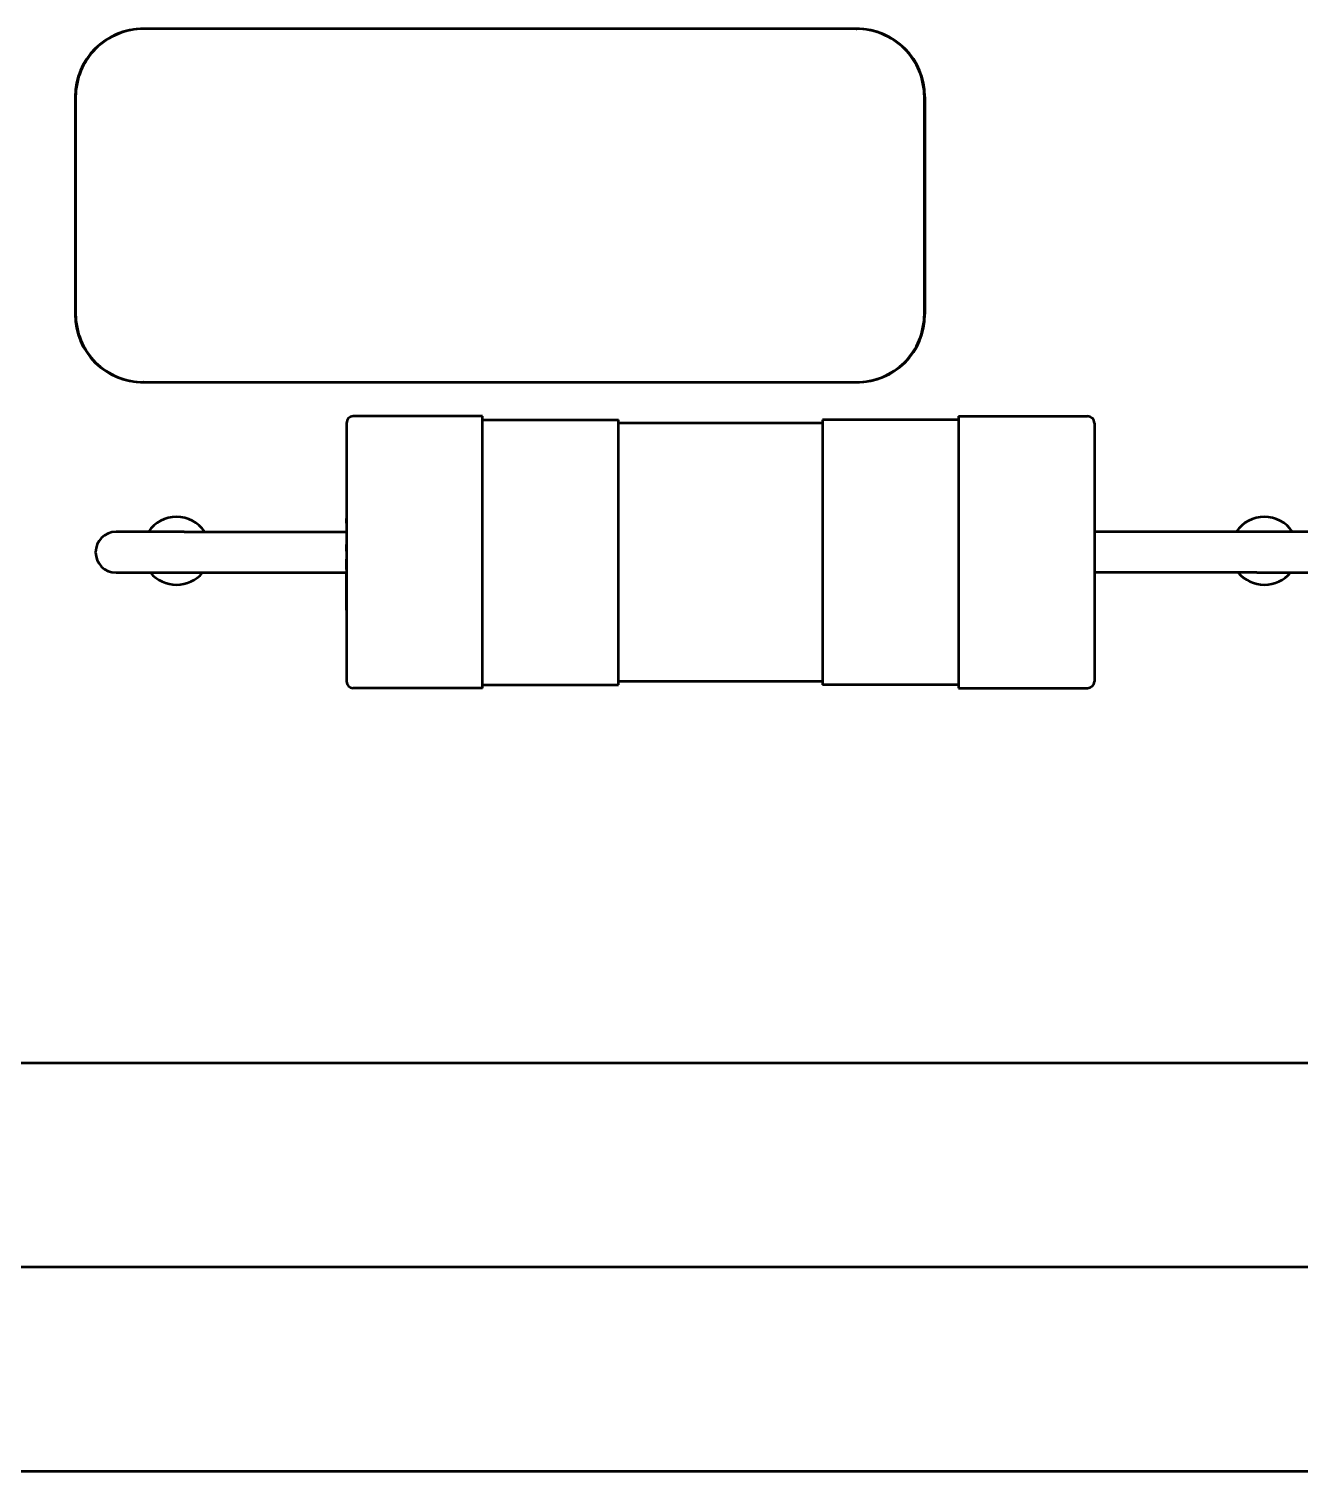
# Model space of a CAD drawing. Header units: millimetres. Extents: x -86 to 841, y -58 to 594.
# Drawn here: x 502.96 to 521.65, y 205.62 to 226.84 of the extents above; entities that cross this region are included whole.
import ezdxf

# ---------------------------------------------------------------- set-up
doc = ezdxf.new("R2010")
doc.units = ezdxf.units.MM
doc.layers.add('Visible (ISO)', color=7, linetype='Continuous', lineweight=50)

msp = doc.modelspace()

# ---------------------------------------------------------------- linework, layer by layer
at = {"layer": 'Visible (ISO)'}
for p, q in [((504.644, 226.841), (504.636, 226.841)), ((515.126, 226.841), (504.646, 226.841)), ((515.125, 226.841), (515.136, 226.841)), ((503.636, 225.841), (503.636, 222.641)), ((503.644, 225.841), (503.644, 222.641)), ((516.127, 222.641), (516.127, 225.841)), ((516.136, 225.841), (516.136, 222.641)), ((504.64, 221.641), (504.636, 221.641)), ((504.646, 221.641), (515.126, 221.641)), ((515.124, 221.641), (515.136, 221.641)), ((509.628, 221.14), (507.728, 221.14)), ((509.628, 217.14), (509.628, 221.14)), ((516.628, 221.14), (516.628, 217.14)), ((516.628, 221.14), (518.528, 221.14)), ((507.628, 221.04), (507.628, 217.24)), ((509.628, 221.09), (511.628, 221.09)), ((511.628, 217.19), (511.628, 221.09)), ((514.628, 221.04), (511.628, 221.04)), ((514.628, 221.09), (514.628, 217.19)), ((516.628, 221.09), (514.628, 221.09)), ((518.628, 221.04), (518.628, 217.24)), ((507.627, 219.802), (507.627, 219.754)), ((507.627, 219.802), (507.628, 219.802)), ((507.627, 219.754), (507.627, 219.638)), ((507.627, 219.614), (507.627, 219.638)), ((505.238, 219.44), (504.238, 219.44)), ((505.238, 219.44), (507.627, 219.44)), ((507.627, 219.57), (507.627, 219.614)), ((507.627, 219.614), (507.628, 219.614)), ((507.627, 219.57), (507.627, 219.448)), ((507.627, 219.448), (507.627, 219.311)), ((521.018, 219.44), (518.628, 219.44)), ((522.018, 219.44), (521.018, 219.44)), ((507.627, 219.311), (507.627, 219.256)), ((507.627, 219.311), (507.628, 219.311)), ((507.627, 219.156), (507.627, 219.256)), ((507.627, 219.256), (507.628, 219.256)), ((507.627, 219.156), (507.628, 219.156)), ((507.627, 219.039), (507.628, 219.039)), ((507.627, 219.021), (507.627, 219.039)), ((507.627, 218.964), (507.627, 219.021)), ((507.627, 219.021), (507.628, 219.021)), ((504.238, 218.84), (505.238, 218.84)), ((505.238, 218.84), (507.628, 218.84)), ((507.627, 218.964), (507.628, 218.964)), ((507.627, 218.963), (507.627, 218.964)), ((507.627, 218.963), (507.628, 218.963)), ((507.627, 218.958), (507.628, 218.958)), ((507.627, 218.938), (507.627, 218.958)), ((507.627, 218.886), (507.627, 218.938)), ((507.627, 218.886), (507.627, 218.852)), ((507.627, 218.852), (507.628, 218.852)), ((507.627, 218.84), (507.628, 218.84)), ((507.627, 218.84), (507.627, 218.84)), ((507.627, 218.84), (507.628, 218.84)), ((507.627, 218.828), (507.627, 218.84)), ((507.627, 218.823), (507.627, 218.828)), ((507.627, 218.823), (507.628, 218.823)), ((507.627, 218.75), (507.627, 218.823)), ((521.018, 218.84), (518.628, 218.84)), ((521.018, 218.84), (522.018, 218.84)), ((507.627, 218.747), (507.627, 218.75)), ((507.627, 218.75), (507.628, 218.75)), ((507.627, 218.747), (507.628, 218.747)), ((507.627, 218.742), (507.627, 218.747)), ((507.627, 218.742), (507.628, 218.742)), ((507.627, 218.72), (507.627, 218.742)), ((507.627, 218.679), (507.627, 218.72)), ((507.627, 218.72), (507.628, 218.72)), ((507.627, 218.625), (507.627, 218.679)), ((507.627, 218.604), (507.627, 218.625)), ((507.627, 218.604), (507.628, 218.604)), ((507.627, 218.596), (507.627, 218.604)), ((507.627, 218.542), (507.627, 218.596)), ((507.627, 218.596), (507.628, 218.596)), ((507.627, 218.522), (507.627, 218.542)), ((507.627, 218.542), (507.628, 218.542)), ((507.627, 218.468), (507.627, 218.522)), ((507.627, 218.522), (507.628, 218.522)), ((507.627, 218.468), (507.628, 218.468)), ((507.627, 218.447), (507.627, 218.468)), ((507.627, 218.426), (507.627, 218.447)), ((507.627, 218.426), (507.628, 218.426)), ((507.627, 218.364), (507.627, 218.418)), ((507.627, 218.418), (507.628, 218.418)), ((507.627, 218.344), (507.627, 218.364)), ((507.627, 218.364), (507.628, 218.364)), ((507.627, 218.29), (507.627, 218.344)), ((507.627, 218.344), (507.628, 218.344)), ((507.627, 218.29), (507.628, 218.29)), ((509.628, 217.14), (507.728, 217.14)), ((509.628, 217.19), (511.628, 217.19)), ((514.628, 217.24), (511.628, 217.24)), ((516.628, 217.19), (514.628, 217.19)), ((516.628, 217.14), (518.528, 217.14)), ((530.416, 211.621), (465.416, 211.621)), ((535.916, 208.621), (474.544, 208.621)), ((474.544, 205.621), (558.416, 205.621))]:
    msp.add_line(p, q, dxfattribs=at)
for centre, radius, start, end in [((504.636, 225.841), 1, 90, 180), ((515.136, 225.841), 1, 0, 90), ((504.636, 222.641), 1, 180, 270), ((515.136, 222.641), 1, 270, 0), ((507.728, 221.04), 0.1, 90, 180), ((518.528, 221.04), 0.1, 0, 90), ((505.128, 219.161), 0.5, 34.0275, 145.9725), ((521.128, 219.161), 0.5, 34.0275, 145.9725), ((504.238, 219.14), 0.3, 90, 270), ((505.128, 219.161), 0.5, 219.8223, 320.1777), ((521.128, 219.161), 0.5, 219.8223, 320.1777), ((507.728, 217.24), 0.1, 180, 270), ((518.528, 217.24), 0.1, 270, 0)]:
    msp.add_arc(centre, radius, start, end, dxfattribs=at)
for points, knots in [([(504.646, 226.841), (504.522, 226.841), (504.377, 226.812), (504.148, 226.717), (504.025, 226.635), (503.85, 226.46), (503.768, 226.337), (503.673, 226.109), (503.644, 225.964), (503.644, 225.841)], [-0.1482197, -0.1482197, -0.1482197, -0.1482197, -0.1111073, -0.1111073, -0.0740379, -0.0740379, -0.037006, -0.037006, 0, 0, 0, 0]), ([(516.127, 225.841), (516.127, 225.964), (516.099, 226.109), (516.004, 226.337), (515.922, 226.46), (515.747, 226.635), (515.624, 226.717), (515.395, 226.812), (515.25, 226.841), (515.126, 226.841)], [0, 0, 0, 0, 0.037006, 0.037006, 0.0740379, 0.0740379, 0.1111073, 0.1111073, 0.1482197, 0.1482197, 0.1482197, 0.1482197]), ([(503.644, 222.641), (503.644, 222.517), (503.673, 222.372), (503.768, 222.144), (503.85, 222.021), (504.025, 221.846), (504.148, 221.764), (504.377, 221.67), (504.522, 221.641), (504.646, 221.641)], [0, 0, 0, 0, 0.037006, 0.037006, 0.0740379, 0.0740379, 0.1111073, 0.1111073, 0.1482197, 0.1482197, 0.1482197, 0.1482197]), ([(515.126, 221.641), (515.25, 221.641), (515.395, 221.67), (515.624, 221.764), (515.747, 221.846), (515.922, 222.021), (516.004, 222.144), (516.099, 222.372), (516.127, 222.517), (516.127, 222.641)], [-0.1482197, -0.1482197, -0.1482197, -0.1482197, -0.1111073, -0.1111073, -0.0740379, -0.0740379, -0.037006, -0.037006, 0, 0, 0, 0])]:
    msp.add_open_spline(points, degree=3, knots=knots, dxfattribs=at)

doc.saveas('drawing.dxf')
